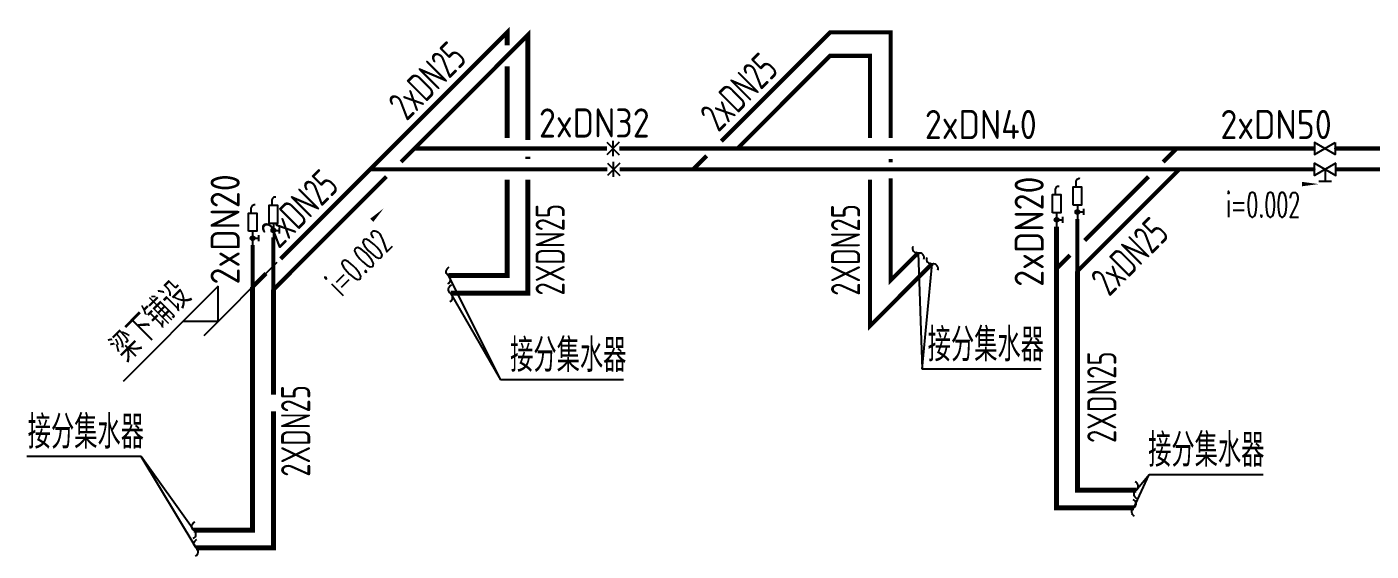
# Model space of a CAD drawing. Extents: x 1485827 to 1655027, y -76676 to -17276.
# Drawn here: x 1612216 to 1628407, y -42672 to -36362 of the extents above; entities that cross this region are included whole.
import ezdxf

# ---------------------------------------------------------------- set-up
doc = ezdxf.new("R2010")
doc.units = 0
doc.header["$LTSCALE"] = 1000
doc.header["$MEASUREMENT"] = 0
doc.linetypes.add('DASH', pattern=[0.35, 0.25, -0.1])
for name, color, linetype in [('6', 7, 'Continuous'), ('_TCH_MASK', 7, 'Continuous'), ('C-sheet(通用-图框)', 7, 'Continuous'), ('DIM-暖供水', 3, 'Continuous'), ('EQ-TH', 7, 'Continuous'), ('HDWG', 7, 'Continuous'), ('PIPE-地暖供', 4, 'Continuous'), ('PIPE-暖供水', 3, 'Continuous'), ('PIPE-暖回水', 2, 'DASH'), ('TH_TEXT', 7, 'Continuous'), ('THVAC_ELEV', 3, 'Continuous'), ('VALVE-暖供水', 7, 'Continuous'), ('VALVE-暖回水', 7, 'Continuous'), ('设备以及附件层', 7, 'Continuous')]:
    doc.layers.add(name, color=color, linetype=linetype)
doc.styles.add('_THVAC_DIM', font='SIMPLEX', dxfattribs={"width": 0.8, "height": 3.5, "bigfont": 'HZTXT'})
doc.styles.get("Standard").update_dxf_attribs({"font": 'gbenor.shx', "bigfont": 'gbcbig.shx'})
doc.styles.add('TSSD_Dimension', font='tssdeng.shx', dxfattribs={"width": 0.7, "bigfont": 'hztxt.shx'})

# ---------------------------------------------------------------- blocks, each defined once
blk = doc.blocks.new('$VALVE$00000779')
blk.add_lwpolyline([(-100, 332), (-100, 772), (100, 772), (100, 332)], close=True)
blk.add_lwpolyline([(58, 967, 0.432023), (-39, 887), (-39, 772)], format="xyb")
blk.add_lwpolyline([(0, 332), (0, 0)])
at = {"layer": '6'}
blk.add_lwpolyline([(144, 238), (144, 94)], dxfattribs=at)
at = {"layer": 'HDWG'}
blk.add_lwpolyline([(48, 166), (144, 166)], dxfattribs=at)
for radius in [48, 43.2, 38.4, 24, 14.4]:
    blk.add_circle((0, 166), radius, dxfattribs=at)
at = {"width": 0.8, "flags": 9}
for tag in ['YSIZE', 'XSIZE', 'XSIZE', 'YSIZE']:
    blk.add_attdef(tag, (0, 332), '', height=0.5, rotation=90, dxfattribs=at)
at = {"flags": 9}
for tag in ['XSIZE', 'YSIZE']:
    blk.add_attdef(tag, (0, 166), '', height=0.24, rotation=270, dxfattribs=at)
at = {"width": 0.8, "flags": 9}
for tag in ['YSIZE', 'XSIZE', 'XSIZE', 'YSIZE']:
    blk.add_attdef(tag, (0, 0), '', height=0.5, dxfattribs=at)
blk = doc.blocks.new('$VALVE$00000913')
blk.add_lwpolyline([(-128, -74), (128, 74), (128, -74), (-128, 74)], close=True)
for points in [[(-76, 149), (76, 149)], [(0, 0), (0, 149)]]:
    blk.add_lwpolyline(points)
for p in [(-128, 0), (128, 0)]:
    blk.add_point(p)
blk = doc.blocks.new('$VALVE$00000295')
blk.add_lwpolyline([(-125, 72), (-125, -72), (125, 72), (125, -72), (-125, 72)])
for p in [(-125, 0), (125, 0)]:
    blk.add_point(p)
blk = doc.blocks.new('$ThvacSys$00000040')
at = {"elevation": 0}
blk.add_lwpolyline([(7, -101, -0.575183), (0, 0, 0.604745), (-11, 101, 16.924828)], format="xyb", dxfattribs=at)
blk = doc.blocks.new('$VALVE$00000780')
at = {"layer": '设备以及附件层'}
for points in [[(-37.3, -37.3), (37.3, 37.3)], [(37.3, -37.3), (-37.3, 37.3)], [(0, 45.5), (0, -45.5)]]:
    blk.add_lwpolyline(points, dxfattribs=at)

msp = doc.modelspace()

# ---------------------------------------------------------------- hatches: boundary and pattern name
at = {"layer": 'PIPE-暖供水', "linetype": 'Continuous'}
for points in [[(1617999.8, -36427.5), (1617982.1, -36409.9), (1618029.8, -36362.2)], [(1617999.8, -36427.5), (1618029.8, -36427.5), (1618029.8, -36362.2)], [(1621890, -36427.5), (1621872.3, -36409.9), (1621879.6, -36402.5)], [(1621890, -36427.5), (1621890, -36402.5), (1621879.6, -36402.5)], [(1622620.5, -36427.5), (1622620.5, -36402.5), (1622645.5, -36402.5)], [(1622620.5, -36427.5), (1622645.5, -36427.5), (1622645.5, -36402.5)], [(1617999.8, -39355.7), (1618029.8, -39355.7), (1618029.8, -39385.7)], [(1617999.8, -39355.7), (1617999.8, -39385.7), (1618029.8, -39385.7)], [(1622620.5, -39412.4), (1622595.5, -39412.4), (1622595.5, -39472.7)], [(1622620.5, -39412.4), (1622638.2, -39430.1), (1622595.5, -39472.7)], [(1624868.9, -41938.8), (1624838.9, -41938.8), (1624838.9, -41968.8)], [(1624868.9, -41938.8), (1624868.9, -41968.8), (1624838.9, -41968.8)], [(1614934.3, -42421.2), (1614964.3, -42421.2), (1614964.3, -42451.2)], [(1614934.3, -42421.2), (1614934.3, -42451.2), (1614964.3, -42451.2)]]:
    msp.add_hatch(color=256, dxfattribs=at).paths.add_polyline_path(points)
at = {"layer": 'PIPE-暖回水', "linetype": 'DASH'}
for points in [[(1618249.8, -36460.4), (1618232.1, -36442.7), (1618279.8, -36395)], [(1618249.8, -36460.4), (1618279.8, -36460.4), (1618279.8, -36395)], [(1621890, -36710.4), (1621872.3, -36692.7), (1621879.6, -36685.4)], [(1621890, -36710.4), (1621890, -36685.4), (1621879.6, -36685.4)], [(1622370.5, -36710.4), (1622395.5, -36710.4), (1622395.5, -36685.4)], [(1622370.5, -36710.4), (1622370.5, -36685.4), (1622395.5, -36685.4)], [(1618249.8, -39567.9), (1618279.8, -39567.9), (1618279.8, -39597.9)], [(1618249.8, -39567.9), (1618249.8, -39597.9), (1618279.8, -39597.9)], [(1622370.5, -39962.4), (1622345.5, -39962.4), (1622345.5, -40022.7)], [(1622370.5, -39962.4), (1622388.2, -39980.1), (1622345.5, -40022.7)], [(1624618.9, -42150.9), (1624618.9, -42180.9), (1624588.9, -42180.9)], [(1624618.9, -42150.9), (1624588.9, -42150.9), (1624588.9, -42180.9)], [(1615184.3, -42633.3), (1615214.3, -42633.3), (1615214.3, -42663.3)], [(1615184.3, -42633.3), (1615184.3, -42663.3), (1615214.3, -42663.3)]]:
    msp.add_hatch(color=256, dxfattribs=at).paths.add_polyline_path(points)

# ---------------------------------------------------------------- linework, layer by layer
at = {"layer": '_TCH_MASK'}
for p, q in [((1622951.7, -39081.2), (1622998.2, -40482.9)), ((1622998.2, -40482.9), (1623120.5, -39212.4)), ((1619401.1, -40609.4), (1617921.3, -40609.4)), ((1624431, -40482.9), (1622998.2, -40482.9)), ((1613590.6, -41533.3), (1612215.6, -41533.3)), ((1625732.1, -41751, 0), (1627107.1, -41751, 0))]:
    msp.add_line(p, q, dxfattribs=at)
at = {"layer": 'C-sheet(通用-图框)'}
for p, q in [((1615228, -39199.3), (1614346.6, -40080.7)), ((1617291.8, -39355.7), (1617921.3, -40609.4)), ((1617318.1, -39567.9, 0), (1617921.3, -40609.4)), ((1614252.7, -42633.4, 0), (1613590.6, -41533.3)), ((1614226.3, -42421.2), (1613590.6, -41533.3)), ((1625550.5, -42150.9, 0), (1625732.1, -41751, 0)), ((1625576.9, -41938.8), (1625732.1, -41751, 0))]:
    msp.add_line(p, q, dxfattribs=at)
at = {"layer": 'DIM-暖供水'}
for points in [[(1626489.5, -38254.3, 0, 0, 0), (1627773.8, -38254.3, 0, 53.3, 0), (1627573.8, -38254.3, 0, 0, 0)], [(1615604.1, -39455.8, 0, 0, 0), (1616512.2, -38547.7, 0, 53.3, 0), (1616370.8, -38689.1, 0, 0, 0)]]:
    msp.add_lwpolyline(points, format="xyseb", dxfattribs=at)
at = {"layer": 'PIPE-暖供水', "linetype": 'Continuous'}
for points, const_width in [([(1616351.4, -38075.9), (1617999.8, -36427.5)], 50), ([(1617999.8, -36585.4), (1617999.8, -36427.5)], 60), ([(1621890, -36427.5), (1620580, -37737.5)], 50), ([(1621890, -36427.5), (1622620.5, -36427.5)], 50), ([(1622620.5, -37700.9), (1622620.5, -36427.5)], 50), ([(1617999.8, -37700.9), (1617999.8, -36835.4)], 60), ([(1620403.2, -37914.3), (1620241.6, -38075.9)], 50), ([(1622620.5, -37993.2), (1622620.5, -37950.9)], 50), ([(1615272.7, -39154.6), (1616351.4, -38075.9)], 50), ([(1619207.6, -38075.9), (1616351.4, -38075.9)], 50), ([(1617999.8, -39355.7), (1617999.8, -38200.9)], 60), ([(1620241.6, -38075.9), (1619357.6, -38075.9)], 50), ([(1626097.1, -38075.9), (1620241.6, -38075.9)], 50), ([(1622620.5, -39412.4), (1622620.5, -38183.3)], 50), ([(1624868.9, -39304.1), (1626097.1, -38075.9)], 50), ([(1627724.9, -38075.9), (1626097.1, -38075.9)], 50), ([(1628648.3, -38075.9), (1627980.6, -38075.9)], 50), ([(1624868.9, -39304.1), (1624868.9, -38672.7)], 50), ([(1614934.3, -39493), (1614934.3, -38989)], 50), ([(1622620.5, -39412.4), (1622951.7, -39081.2)], 50), ([(1614934.3, -39493), (1615095.9, -39331.4)], 50), ([(1617999.8, -39355.7), (1617291.8, -39355.7)], 60), ([(1624868.9, -41938.8), (1624868.9, -39304.1)], 60), ([(1614934.3, -42421.2), (1614934.3, -39493)], 60), ([(1624868.9, -41938.8), (1625576.9, -41938.8)], 60), ([(1614934.3, -42421.2), (1614226.3, -42421.2)], 60)]:
    msp.add_lwpolyline(points, dxfattribs=dict(at, const_width=const_width))
at = {"layer": 'PIPE-暖回水', "linetype": 'DASH'}
for points, const_width in [([(1616884.2, -37825.9), (1618249.8, -36460.4)], 50), ([(1618249.8, -37723.1), (1618249.8, -36460.4)], 60), ([(1620774.5, -37825.9), (1621890, -36710.4)], 50), ([(1621890, -36710.4), (1622370.5, -36710.4)], 50), ([(1622370.5, -37700.9), (1622370.5, -36710.4)], 50), ([(1616722.6, -37987.5), (1616884.2, -37825.9)], 50), ([(1619201.4, -37825.9), (1616884.2, -37825.9)], 50), ([(1620774.5, -37825.9), (1619351.4, -37825.9)], 50), ([(1626064.3, -37825.9), (1620774.5, -37825.9)], 50), ([(1625902.7, -37987.5), (1626064.3, -37825.9)], 50), ([(1627724.8, -37825.9), (1626064.3, -37825.9)], 50), ([(1628544.7, -37825.9), (1627975.2, -37825.9)], 50), ([(1618249.8, -37950.9), (1618249.8, -37923.6)], 60), ([(1615184.3, -39525.9), (1616545.8, -38164.3)], 50), ([(1618249.8, -39567.9), (1618249.8, -38200.9)], 60), ([(1622370.5, -39962.4), (1622370.5, -38200.9)], 50), ([(1624957.3, -38932.9), (1625725.9, -38164.3)], 50), ([(1624618.9, -39271.3), (1624618.9, -38767.3)], 60), ([(1615184.3, -39525.9), (1615184.3, -38894.5)], 50), ([(1624618.9, -39271.3), (1624780.5, -39109.7)], 50), ([(1622370.5, -39962.4), (1623120.5, -39212.4)], 50), ([(1624618.9, -42150.9), (1624618.9, -39271.3)], 60), ([(1615184.3, -40788.6), (1615184.3, -39525.9)], 60), ([(1618249.8, -39567.9), (1617318.4, -39567.9)], 60), ([(1615184.3, -42633.3), (1615184.3, -40989.1)], 60), ([(1624618.9, -42150.9), (1625550.3, -42150.9)], 60), ([(1615184.3, -42633.3), (1614252.9, -42633.3)], 60)]:
    msp.add_lwpolyline(points, dxfattribs=dict(at, const_width=const_width))
at = {"layer": 'THVAC_ELEV'}
for p, q in [((1614518.9, -39484.2), (1613373.5, -40629.5)), ((1614518.9, -39908.4), (1614518.9, -39484.2)), ((1614518.9, -39908.4), (1614094.6, -39908.4))]:
    msp.add_line(p, q, dxfattribs=at)

# ---------------------------------------------------------------- block references
at = {"layer": 'EQ-TH', "yscale": -1}
for p, rotation in [((1622951.7, -39081.2), 45.00000000000371), ((1623120.5, -39212.4), 45.00000000000373), ((1617291.8, -39355.7), 180.0000000000067), ((1617318.4, -39567.9), 180.0000000000067), ((1614226.3, -42421.2), 180.0000000000067), ((1614252.9, -42633.3), 180.0000000000067)]:
    msp.add_blockref('$ThvacSys$00000040', p, dxfattribs=dict(at, rotation=rotation))
at = {"layer": 'EQ-TH'}
for p in [(1625576.9, -41938.8), (1625550.3, -42150.9)]:
    msp.add_blockref('$ThvacSys$00000040', p, dxfattribs=at)
at = {"layer": 'VALVE-暖供水', "xscale": 2, "yscale": 2, "zscale": 2, "rotation": 180}
for p in [(1619276.4, -37825.9), (1619282.6, -38075.9)]:
    msp.add_blockref('$VALVE$00000780', p, dxfattribs=at)
at = {"layer": 'VALVE-暖供水', "yscale": -1, "rotation": 180}
msp.add_blockref('$VALVE$00000295', (1627850, -37825.9), dxfattribs=at)
at = {"layer": 'VALVE-暖供水', "xscale": 0.5, "yscale": 0.5, "zscale": 0.5}
for p in [(1624868.9, -38672.7), (1624618.9, -38767.3), (1614934.3, -38989), (1615184.3, -38894.5)]:
    msp.add_blockref('$VALVE$00000779', p, dxfattribs=at)
at = {"layer": 'VALVE-暖回水', "rotation": 180}
msp.add_blockref('$VALVE$00000913', (1627852.7, -38075.9), dxfattribs=at)

# ---------------------------------------------------------------- texts
at = {"layer": 'DIM-暖供水', "color": 7, "style": '_THVAC_DIM', "width": 0.564706}
msp.add_text('i=0.002', height=297.5, dxfattribs=at).set_placement((1626659.7, -38651.4))
msp.add_text('i=0.002', height=297.5, rotation=45, dxfattribs=at).set_placement((1616005.2, -39616.2))
at = {"layer": 'PIPE-地暖供', "style": 'TSSD_Dimension', "width": 0.7}
for s, rotation, p in [('2xDN25', 45, (1616790.5, -37503.6)), ('2xDN25', 45, (1620544.7, -37639.6)), ('2xDN25', 45, (1615251.1, -39043)), ('2XDN25', 90, (1618693.2, -39595.2)), ('2XDN25', 90, (1622251.9, -39598.6)), ('2xDN25', 45, (1625251.4, -39617.3)), ('2XDN25', 90, (1625337.6, -41371)), ('2XDN25', 90, (1615627.8, -41776.5))]:
    msp.add_text(s, height=350, rotation=rotation, dxfattribs=at).set_placement(p)
for p in [(1623066.2, -40388.9), (1618036.3, -40515.4), (1612225.8, -41439.3), (1625721.2, -41657)]:
    msp.add_text('接分集水器', height=400, dxfattribs=at).set_placement(p)
at = {"layer": 'TH_TEXT'}
for s, p in [('2xDN32', (1618383.6, -37693.6)), ('2xDN40', (1623031.3, -37712.2)), ('2xDN50', (1626591.2, -37712.2))]:
    msp.add_text(s, height=350, dxfattribs=at).set_placement(p)
for p in [(1614778.4, -39463.5), (1624463, -39490.9)]:
    msp.add_text('2xDN20', height=350, rotation=90, dxfattribs=at).set_placement(p)
at = {"layer": 'THVAC_ELEV', "color": 7, "style": '_THVAC_DIM', "width": 0.8}
msp.add_text('梁下铺设', height=350, rotation=45, dxfattribs=at).set_placement((1613430.8, -40423.7))

doc.saveas('drawing.dxf')
